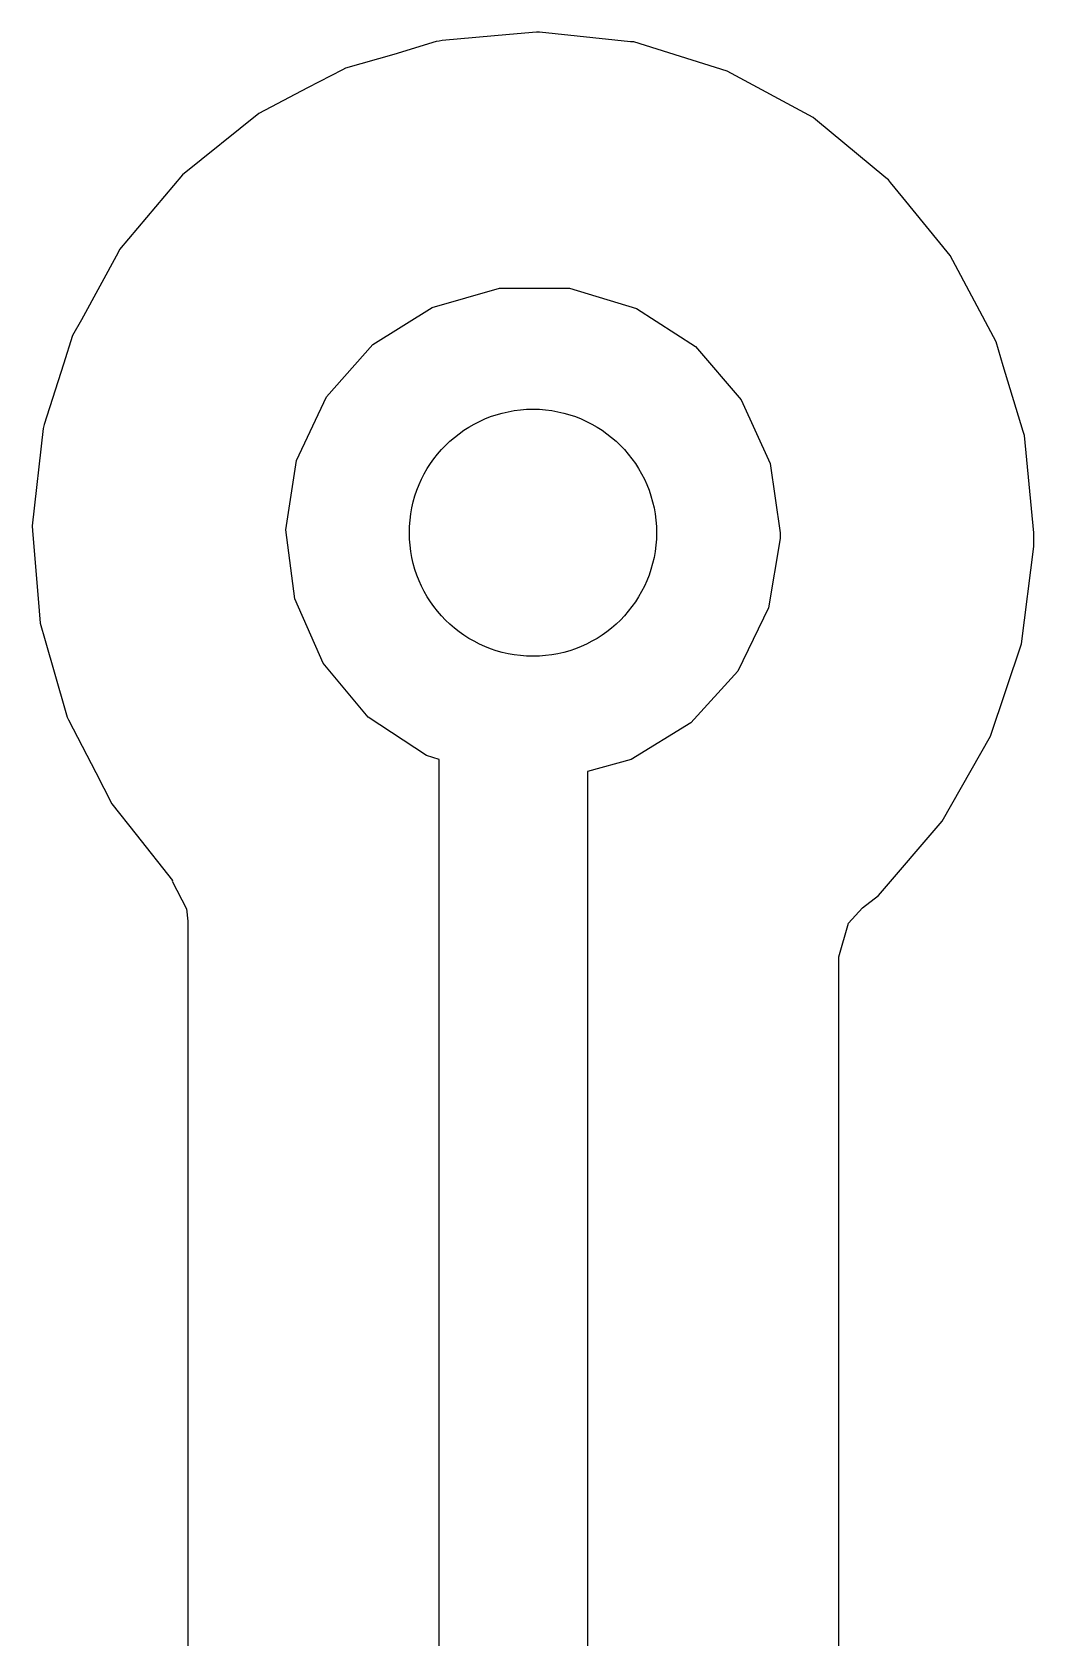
# Model space of a CAD drawing. Extents: x 41 to 172, y -227 to -42.
# Drawn here: x 54.232 to 56.258, y -107.392 to -104.143 of the extents above; entities that cross this region are included whole.
import ezdxf

# ---------------------------------------------------------------- set-up
doc = ezdxf.new("R2010")
doc.units = 0
doc.layers.add('BLACK', color=7, linetype='CONTINUOUS')

msp = doc.modelspace()

# ---------------------------------------------------------------- linework, layer by layer
at = {"layer": 'BLACK', "linetype": 'CONTINUOUS'}
for p, q in [((55.2521, -104.143), (55.1976, -104.148)), ((55.2582, -104.143), (55.2521, -104.143)), ((55.4426, -104.163), (55.2582, -104.143)), ((55.2582, -104.143), (55.2582, -104.143)), ((55.0492, -104.162), (54.9636, -104.188)), ((55.0551, -104.161), (55.0492, -104.162)), ((55.0492, -104.162), (55.0492, -104.162)), ((55.0612, -104.16), (55.0551, -104.161)), ((55.0613, -104.16), (55.0612, -104.16)), ((55.1976, -104.148), (55.0613, -104.16)), ((55.4488, -104.163), (55.4426, -104.163)), ((55.4426, -104.163), (55.4426, -104.163)), ((55.6377, -104.222), (55.4488, -104.163)), ((54.9636, -104.188), (54.8654, -104.216)), ((54.8599, -104.219), (54.789, -104.256)), ((54.8654, -104.216), (54.8599, -104.219)), ((54.8599, -104.219), (54.8599, -104.219)), ((55.8117, -104.316), (55.6377, -104.222)), ((54.789, -104.256), (54.6901, -104.308)), ((54.6901, -104.308), (54.536, -104.432)), ((55.8164, -104.32), (55.8117, -104.316)), ((55.9587, -104.438), (55.8164, -104.32)), ((55.8164, -104.32), (55.8164, -104.32)), ((54.536, -104.432), (54.4088, -104.583)), ((55.9641, -104.442), (55.9587, -104.438)), ((55.968, -104.447), (55.9641, -104.442)), ((55.9935, -104.478), (55.968, -104.447)), ((55.968, -104.447), (55.968, -104.447)), ((56.0891, -104.595), (55.9935, -104.478)), ((54.4059, -104.589), (54.3313, -104.725)), ((54.4088, -104.583), (54.4059, -104.589)), ((54.4059, -104.589), (54.4059, -104.589)), ((56.1819, -104.77), (56.0891, -104.595)), ((55.0408, -104.7), (55.1771, -104.661)), ((55.1771, -104.661), (55.3189, -104.661)), ((55.3189, -104.661), (55.4547, -104.702)), ((54.3313, -104.725), (54.3136, -104.757)), ((54.9209, -104.775), (55.0408, -104.7)), ((55.4547, -104.702), (55.5737, -104.779)), ((54.3136, -104.757), (54.2951, -104.815)), ((54.8271, -104.881), (54.9209, -104.775)), ((55.5737, -104.779), (55.6662, -104.887)), ((56.1966, -104.818), (56.1819, -104.77)), ((54.2951, -104.815), (54.2564, -104.937)), ((56.2365, -104.951), (56.1966, -104.818)), ((54.7668, -105.01), (54.8271, -104.881)), ((55.6662, -104.887), (55.7249, -105.016)), ((54.2538, -104.945), (54.2317, -105.142)), ((54.2564, -104.937), (54.2538, -104.945)), ((56.2391, -104.959), (56.2365, -104.951)), ((56.2584, -105.156), (56.2391, -104.959)), ((54.745, -105.15), (54.7668, -105.01)), ((55.7249, -105.016), (55.745, -105.156)), ((54.2317, -105.142), (54.2325, -105.152)), ((54.2325, -105.152), (54.2441, -105.289)), ((54.7634, -105.29), (54.745, -105.15)), ((55.7449, -105.168), (55.7213, -105.308)), ((55.745, -105.156), (55.7449, -105.168)), ((56.2332, -105.381), (56.258, -105.184)), ((56.258, -105.184), (56.2584, -105.156)), ((54.2441, -105.289), (54.2483, -105.339)), ((54.8205, -105.42), (54.7634, -105.29)), ((55.7213, -105.308), (55.6595, -105.436)), ((54.2483, -105.339), (54.2584, -105.374)), ((54.2584, -105.374), (54.2988, -105.515)), ((56.1708, -105.568), (56.2332, -105.381)), ((54.9117, -105.529), (54.8205, -105.42)), ((55.6595, -105.436), (55.5644, -105.541)), ((54.2988, -105.515), (54.3028, -105.529)), ((54.3028, -105.529), (54.3056, -105.535)), ((54.3056, -105.535), (54.3605, -105.641)), ((55.0297, -105.607), (54.9117, -105.529)), ((55.5644, -105.541), (55.4436, -105.615)), ((56.0731, -105.74), (56.1708, -105.568)), ((55.055, -105.615), (55.0297, -105.607)), ((54.3605, -105.641), (54.3932, -105.705)), ((55.055, -132.467), (55.055, -105.615)), ((55.4436, -105.615), (55.355, -105.639)), ((55.355, -105.639), (55.355, -132.467)), ((54.3932, -105.705), (54.4425, -105.767)), ((54.4425, -105.767), (54.516, -105.86)), ((55.9438, -105.89), (56.0731, -105.74)), ((54.516, -105.86), (54.5148, -105.861)), ((54.5148, -105.861), (54.5441, -105.917)), ((55.9119, -105.915), (55.9438, -105.89)), ((54.5441, -105.917), (54.5465, -105.942)), ((55.8835, -105.946), (55.9119, -105.915)), ((54.5465, -105.942), (54.5465, -132.028)), ((55.8635, -106.014), (55.8835, -105.946)), ((55.8635, -132.03), (55.8635, -106.014))]:
    msp.add_line(p, q, dxfattribs=at)
at = {"layer": 'BLACK'}
msp.add_circle((55.245, -105.156), 0.25, dxfattribs=at)

doc.saveas('drawing.dxf')
